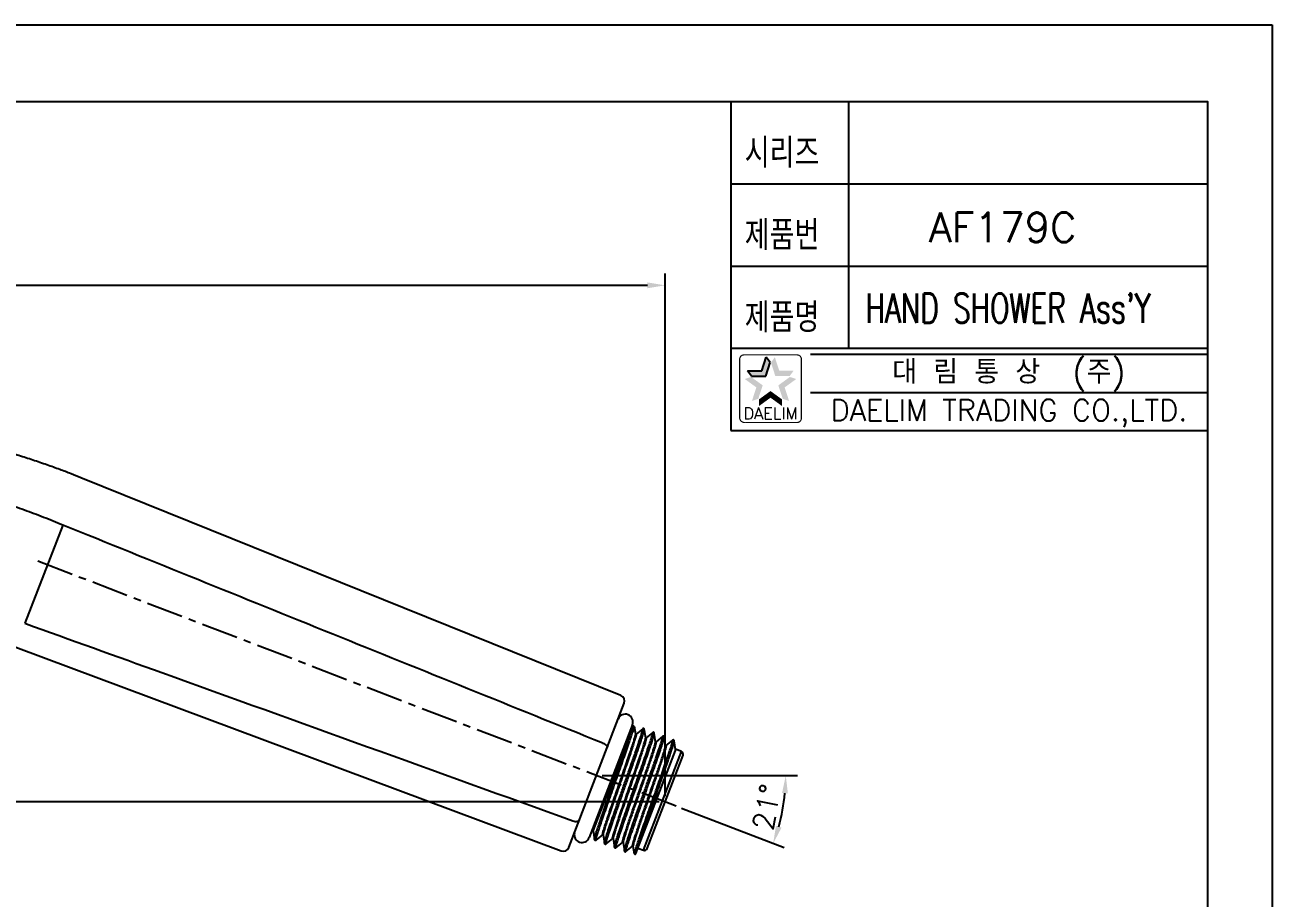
# Model space of a CAD drawing. Extents: x 2081 to 2501, y -23 to 274.
# Drawn here: x 2288.6 to 2500.6, y 125.1 to 273.6 of the extents above; entities that cross this region are included whole.
import ezdxf
from ezdxf.enums import TextEntityAlignment as Align

# ---------------------------------------------------------------- set-up
doc = ezdxf.new("R2010")
doc.units = 0
doc.header["$LTSCALE"] = 10
doc.header["$MEASUREMENT"] = 0
doc.linetypes.add('CENTER', pattern=[2, 1.25, -0.25, 0.25, -0.25])
doc.layers.get('0').update_dxf_attribs({"color": 2, "linetype": 'CONTINUOUS'})
doc.layers.get('Defpoints').update_dxf_attribs({"linetype": 'CONTINUOUS'})
for name, color, linetype in [('AXES', 7, 'CONTINUOUS'), ('CENTER', 1, 'CENTER'), ('D', 2, 'CONTINUOUS'), ('DIM', 2, 'CONTINUOUS'), ('TXT', 4, 'CONTINUOUS')]:
    doc.layers.add(name, color=color, linetype=linetype)
doc.styles.add('GHS', font='ROMANS.shx', dxfattribs={"bigfont": 'GHS.shx'})
doc.styles.add('ROMANS', font='ROMANS')
doc.styles.get("Standard").update_dxf_attribs({"font": 'ISOCP'})
doc.dimstyles.get("Standard").update_dxf_attribs({"dimtxt": 0.18, "dimasz": 0.18, "dimexe": 0.18, "dimexo": 0.0625, "dimgap": 0.09, "dimtad": 0, "dimtih": 1, "dimtoh": 1, "dimdec": 4, "dimzin": 0, "dimdsep": 46, "dimtxsty": 'Standard', "dimcen": 0.09, "dimadec": 0, "dimazin": 0, "dimtfac": 1, "dimtdec": 4, "dimtofl": 0, "dimtmove": 0, "dimatfit": 3, "dimfxl": 0, "dimtolj": 1, "dimtzin": 0, "dimarcsym": 0})
doc.dimstyles.new('STANDARD$0', dxfattribs={"dimscale": 0, "dimtxt": 3.5, "dimasz": 3, "dimexe": 2, "dimexo": 1, "dimgap": 1, "dimtad": 3, "dimtoh": 1, "dimdec": 4, "dimdsep": 46, "dimtxsty": 'GHS', "dimcen": 2.5, "dimclrd": 256, "dimclre": 256, "dimclrt": 256, "dimadec": 0, "dimazin": 0, "dimtfac": 0.6, "dimtdec": 4, "dimtix": 1, "dimtmove": 2, "dimatfit": 3, "dimfxl": 0, "dimtolj": 1, "dimarcsym": 0})

# ---------------------------------------------------------------- blocks, each defined once
blk = doc.blocks.new('BORDER')
for p, q in [((1, 1), (0, 1)), ((0, 1), (0, 0))]:
    blk.add_line(p, q)
blk = doc.blocks.new('*D3')
at = {"layer": 'D'}
for p, q in [((2146.83, 180.17), (2146.83, 231.36)), ((2397.39, 142.49), (2397.39, 231.36)), ((2149.83, 229.36), (2394.39, 229.36))]:
    blk.add_line(p, q, dxfattribs=at)
for points in [[(2149.83, 229.86), (2149.83, 228.86), (2146.83, 229.36)], [(2394.39, 229.86), (2394.39, 228.86), (2397.39, 229.36)]]:
    blk.add_solid(points, dxfattribs=at)
at = {"layer": 'Defpoints', "color": 0}
for p in [(2397.39, 229.36), (2146.83, 179.17), (2397.39, 141.49)]:
    blk.add_point(p, dxfattribs=at)
at = {"layer": 'D', "insert": (2272.11, 232.11), "char_height": 3.5, "attachment_point": 5, "style": 'GHS'}
blk.add_mtext('\\A1;250', dxfattribs=at)
blk = doc.blocks.new('*D4')
at = {"layer": 'D'}
for p, q in [((2386.72, 145.97), (2419.91, 145.97)), ((2400.19, 140.42), (2417.64, 133.72))]:
    blk.add_line(p, q, dxfattribs=at)
blk.add_arc((2385.72, 145.97), 32.18, 344.3428, 354.6572, dxfattribs=at)
for points in [[(2417.27, 143), (2418.27, 142.95), (2417.91, 145.97)], [(2417.19, 137.13), (2416.24, 137.44), (2415.77, 134.44)]]:
    blk.add_solid(points, dxfattribs=at)
at = {"layer": 'Defpoints', "color": 0}
for p in [(2290.5, 182.53), (2380.29, 145.97), (2384.72, 145.97), (2399.26, 140.78), (2416.95, 138.19)]:
    blk.add_point(p, dxfattribs=at)
at = {"layer": 'D', "insert": (2414.66, 140.61), "char_height": 3.5, "attachment_point": 5, "rotation": 79.5, "style": 'GHS'}
blk.add_mtext('\\A1;21°', dxfattribs=at)
blk = doc.blocks.new('*D5')
at = {"layer": 'D'}
for p, q in [((2208.15, 209.17), (2137.18, 209.17)), ((2139.18, 206.17), (2139.18, 144.49)), ((2396.39, 141.49), (2137.18, 141.49))]:
    blk.add_line(p, q, dxfattribs=at)
for points in [[(2138.68, 206.17), (2139.68, 206.17), (2139.18, 209.17)], [(2138.68, 144.49), (2139.68, 144.49), (2139.18, 141.49)]]:
    blk.add_solid(points, dxfattribs=at)
at = {"layer": 'Defpoints', "color": 0}
for p in [(2209.15, 209.17), (2139.18, 141.49), (2397.39, 141.49)]:
    blk.add_point(p, dxfattribs=at)
at = {"layer": 'D', "insert": (2136.43, 175.33), "char_height": 3.5, "attachment_point": 5, "rotation": 90, "style": 'GHS'}
blk.add_mtext('\\A1;68', dxfattribs=at)

msp = doc.modelspace()

# ---------------------------------------------------------------- linework, layer by layer
at = {"color": 7}
for p, q in [((2408.58638, 260.64617), (2408.58638, 204.64617)), ((2428.58638, 260.64617), (2428.58638, 218.64617)), ((2408.58638, 246.64617), (2489.58638, 246.64617)), ((2408.58638, 232.64617), (2489.58638, 232.64617)), ((2408.58638, 218.64617), (2489.58638, 218.64617)), ((2408.58638, 204.64617), (2489.58638, 204.64617))]:
    msp.add_line(p, q, dxfattribs=at)
at = {"color": 2}
for p, q in [((2413.82552, 214.82923), (2414.57489, 217.13556)), ((2415.23999, 216.22012), (2414.57489, 217.13556)), ((2412.06561, 213.9138), (2411.40051, 214.82923)), ((2411.40051, 214.82923), (2413.82552, 214.82923)), ((2414.49062, 213.9138), (2415.23999, 216.22012)), ((2412.06561, 213.9138), (2414.49062, 213.9138))]:
    msp.add_line(p, q, dxfattribs=at)
at = {"color": 2, "linetype": 'Continuous'}
for p, q in [((2422.08638, 217.64617), (2489.58638, 217.64617)), ((2422.08638, 211.14617), (2489.58638, 211.14617))]:
    msp.add_line(p, q, dxfattribs=at)
at = {"color": 7, "linetype": 'Continuous'}
for p, q in [((2389.89141, 159.57283), (2298.05798, 196.63872)), ((2294.97026, 188.59263), (2288.55357, 171.88589)), ((2286.99006, 167.80583), (2379.74562, 133.16449)), ((2381.0291, 133.74302), (2390.45071, 158.28715)), ((2391.9134, 154.2844), (2385.17176, 136.72183)), ((2391.37644, 153.44365), (2391.56315, 153.37198)), ((2392.2016, 154.25423), (2391.88273, 153.42354)), ((2392.39501, 153.03781), (2392.2016, 154.25423)), ((2392.4618, 153.02702), (2392.39997, 153.05075)), ((2393.58834, 153.94711), (2392.45743, 153.03241)), ((2394.0888, 152.38762), (2393.85727, 153.84392)), ((2395.28217, 153.29695), (2394.15123, 152.38223)), ((2395.7826, 151.73743), (2395.55107, 153.19373)), ((2394.15559, 152.37683), (2394.09377, 152.40056)), ((2395.84939, 151.72665), (2395.78756, 151.75038)), ((2396.97594, 152.64674), (2395.84502, 151.73204)), ((2397.47639, 151.08725), (2397.24486, 152.54354)), ((2397.54318, 151.07646), (2397.48136, 151.10019)), ((2398.66973, 151.99655), (2397.53882, 151.08185)), ((2399.17019, 150.43706), (2398.93866, 151.89335)), ((2392.41335, 132.7053), (2399.14332, 150.23747)), ((2393.70147, 133.27054), (2400.15209, 150.07499)), ((2394.34758, 133.5585), (2400.43963, 149.42883)), ((2394.9466, 148.93511), (2394.99419, 149.07748)), ((2394.99419, 149.07748), (2395.05695, 149.26592)), ((2395.07221, 149.0517), (2395.02663, 148.91534)), ((2395.05695, 149.26592), (2395.08874, 149.36173)), ((2395.13515, 149.24071), (2395.07221, 149.0517)), ((2395.17645, 149.36522), (2395.13515, 149.24071)), ((2396.63916, 148.28124), (2396.69659, 148.45308)), ((2396.77448, 148.42691), (2396.72274, 148.27206)), ((2400.15209, 150.07499), (2399.17515, 150.45)), ((2385.16428, 136.54767), (2384.92582, 136.6392)), ((2385.15428, 136.56635), (2385.38581, 135.11005)), ((2385.65472, 135.00685), (2386.7835, 135.91983)), ((2386.85807, 135.89748), (2386.78128, 135.92695)), ((2386.84807, 135.91617), (2387.0796, 134.45988)), ((2387.3485, 134.35665), (2388.4773, 135.26964)), ((2388.55186, 135.24729), (2388.47508, 135.27677)), ((2388.54187, 135.26598), (2388.77339, 133.8097)), ((2389.04229, 133.70646), (2390.17109, 134.61945)), ((2390.24566, 134.5971), (2390.16887, 134.62658)), ((2390.23566, 134.61579), (2390.46719, 133.15951)), ((2390.73612, 133.0563), (2391.86489, 133.96927)), ((2391.93945, 133.94692), (2391.86267, 133.97639)), ((2391.92946, 133.96561), (2392.12508, 132.73527)), ((2392.76789, 133.62891), (2393.70147, 133.27054)), ((2392.12508, 132.73527), (2392.40862, 133.47392))]:
    msp.add_line(p, q, dxfattribs=at)
at = {"color": 2, "linetype": 'Continuous', "const_width": 0.2}
for points in [[(2410.06387, 216.78069, -0.414213562), (2410.81387, 217.53069)], [(2410.06387, 206.78069), (2410.06387, 216.78069, -1)], [(2410.81387, 217.53069), (2419.81387, 217.53069, -0.414213562), (2420.56387, 216.78069, 0.043396381)], [(2420.56387, 216.78069), (2420.56387, 206.78069, -0.414213562), (2419.81387, 206.03069)], [(2419.81387, 206.03069), (2411.06387, 206.03069, -0.414213562), (2410.06387, 206.78069, 0.672398499)]]:
    msp.add_lwpolyline(points, format="xyb", dxfattribs=at)
at = {"color": 7, "linetype": 'Continuous'}
for points in [[(2393.85727, 153.84391), (2393.85283, 153.8648), (2393.84457, 153.88869), (2393.83028, 153.91534), (2393.80546, 153.94475), (2393.76957, 153.96996), (2393.72993, 153.98401), (2393.69073, 153.98728), (2393.65328, 153.98133), (2393.62283, 153.9695), (2393.60109, 153.95661), (2393.58833, 153.94707)], [(2395.55104, 153.1939), (2395.55027, 153.1984), (2395.54401, 153.22344), (2395.53255, 153.25077), (2395.51392, 153.27895), (2395.48404, 153.30711), (2395.44352, 153.32832), (2395.40222, 153.33686), (2395.3657, 153.33525), (2395.33345, 153.32671), (2395.30752, 153.31443), (2395.28861, 153.30196), (2395.28231, 153.29706)], [(2397.24485, 152.5436), (2397.24029, 152.5649), (2397.23191, 152.58892), (2397.21724, 152.61593), (2397.19135, 152.64595), (2397.15376, 152.67129), (2397.11289, 152.68455), (2397.07371, 152.68666), (2397.03705, 152.67984), (2397.00751, 152.66764), (2396.98661, 152.6548), (2396.97607, 152.64682)], [(2398.9386, 151.89366), (2398.93764, 151.89921), (2398.93068, 151.92581), (2398.91773, 151.95483), (2398.89708, 151.98375), (2398.86482, 152.0114), (2398.82218, 152.03077), (2398.78069, 152.03685), (2398.74693, 152.03372), (2398.71884, 152.02547), (2398.69611, 152.01461), (2398.67896, 152.00358), (2398.66996, 151.99671)], [(2385.38577, 135.11029), (2385.38999, 135.09015), (2385.39872, 135.06478), (2385.4157, 135.0344), (2385.44281, 135.00461), (2385.4768, 134.98238), (2385.51621, 134.96936), (2385.55839, 134.96706), (2385.59448, 134.97404), (2385.6209, 134.98481), (2385.64105, 134.99673), (2385.6548, 135.00695)], [(2387.07961, 134.45986), (2387.08187, 134.44789), (2387.08849, 134.42484), (2387.10138, 134.39692), (2387.12248, 134.36806), (2387.15131, 134.34324), (2387.18921, 134.32459), (2387.23339, 134.31648), (2387.27304, 134.31984), (2387.30343, 134.32937), (2387.3276, 134.34182), (2387.34846, 134.35661)], [(2388.77337, 133.80994), (2388.7776, 133.78975), (2388.78634, 133.76437), (2388.80361, 133.73358), (2388.83136, 133.70342), (2388.86583, 133.68131), (2388.90509, 133.66874), (2388.94667, 133.66672), (2388.98197, 133.67361), (2389.00741, 133.68386), (2389.02651, 133.69489), (2389.04233, 133.70649)], [(2390.46721, 133.15943), (2390.46924, 133.14857), (2390.47494, 133.12776), (2390.48565, 133.10263), (2390.50304, 133.07594), (2390.52832, 133.05066), (2390.56496, 133.02876), (2390.61034, 133.01693), (2390.6522, 133.01797), (2390.68484, 133.02658), (2390.71123, 133.03912), (2390.73233, 133.05334), (2390.73602, 133.05625)]]:
    msp.add_lwpolyline(points, dxfattribs=at)
for centre, radius, start, end in [((2389.51713, 158.64552), 1, 339, 68.0199692), ((2342.47209, 169.00763), 51.55058, 342.1723635, 342.3474213), ((2350.76351, 166.36707), 42.84885, 342.3499613, 342.5461558), ((2392.05346, 154.23069), 0.15, 9.0305758, 159), ((2399.97291, 149.6082), 0.5, 339, 69), ((2380.09549, 134.1013), 1, 249.5208817, 339), ((2434.27966, 120.40886), 43.6027, 162.2951216, 162.4979156), ((2392.27322, 132.75881), 0.15, 189.0305109, 339), ((2426.63742, 122.81593), 35.59035, 162.493589, 162.7292038), ((2393.88066, 133.73733), 0.5, 249, 339)]:
    msp.add_arc(centre, radius, start, end, dxfattribs=at)
for points, knots in [([(2298.05797, 196.63867), (2297.50252, 196.86286), (2296.31521, 197.34021), (2294.39217, 198.07003), (2292.23066, 198.84368), (2289.90807, 199.633), (2287.57419, 200.38807), (2285.37949, 201.06093), (2283.40281, 201.62762), (2282.16571, 201.95311), (2281.58571, 202.10137)], [0, 0, 0, 0, 0.103474103, 0.221056019, 0.355297186, 0.500050021, 0.644801803, 0.779033217, 0.89658261, 1, 1, 1, 1]), ([(2294.96945, 188.59283), (2293.88854, 189.03021), (2291.72893, 189.90339), (2288.47148, 191.13695), (2285.20367, 192.24238), (2280.93702, 193.49264), (2275.78296, 194.66024), (2271.68029, 195.28273), (2269.70778, 195.52276)], [0, 0, 0, 0, 0.133089191, 0.265872468, 0.397505628, 0.526725567, 0.773202184, 1, 1, 1, 1]), ([(2386.78716, 151.48814), (2371.48145, 157.66542), (2348.52464, 166.93776), (2317.92053, 179.31043), (2302.61887, 185.49774), (2294.96951, 188.59299)], [0, 0, 0, 0, 0.499999939, 0.750023211, 1, 1, 1, 1]), ([(2288.5527, 171.88596), (2296.31718, 169.08841), (2327.37888, 157.89571), (2358.43753, 146.69453), (2381.72963, 138.28519)], [0, 0, 0, 0, 0.2499666, 1, 1, 1, 1]), ([(2385.38578, 135.11033), (2385.38421, 135.12044), (2385.3849, 135.14633), (2385.39403, 135.21811), (2385.42241, 135.34559), (2385.47419, 135.54273), (2385.5485, 135.79878), (2385.64442, 136.11205), (2385.76149, 136.4806), (2385.89878, 136.90214), (2386.11795, 137.56259), (2386.43494, 138.49765), (2386.8608, 139.73365), (2387.33615, 141.09891), (2387.84772, 142.55878), (2388.38137, 144.07624), (2389.09495, 146.10321), (2389.93517, 148.49299), (2390.81465, 151.02639), (2391.33416, 152.56235), (2391.54731, 153.22519)], [0, 0, 0, 0, 0.001603146, 0.004020832, 0.011355199, 0.022028859, 0.035982898, 0.05313411, 0.073382779, 0.096593184, 0.122622542, 0.182454385, 0.251347737, 0.327530488, 0.409047949, 0.49381255, 0.579659023, 0.745871013, 0.890865736, 1, 1, 1, 1]), ([(2385.65473, 135.00688), (2385.65029, 135.00328), (2385.63889, 134.99515), (2385.62879, 135.0102), (2385.62762, 135.02377), (2385.627, 135.04853), (2385.63206, 135.08988), (2385.64313, 135.15236), (2385.66088, 135.23185), (2385.68495, 135.32835), (2385.71546, 135.44167), (2385.7523, 135.5716), (2385.81299, 135.77761), (2385.90451, 136.0746), (2386.0329, 136.47661), (2386.18391, 136.93779), (2386.35631, 137.45482), (2386.5487, 138.02404), (2386.75952, 138.64138), (2387.07163, 139.54791), (2387.49481, 140.76537), (2388.22531, 142.8514), (2389.16424, 145.51636), (2390.2382, 148.57253), (2391.04809, 150.90596), (2391.57626, 152.4733), (2391.79085, 153.13118), (2391.88273, 153.42354)], [0, 0, 0, 0, 0.000881035, 0.001597669, 0.002213201, 0.003042274, 0.005374721, 0.008627472, 0.01280712, 0.01791375, 0.023940443, 0.03087573, 0.03870747, 0.057009828, 0.078724296, 0.103688173, 0.131730043, 0.162643588, 0.19620461, 0.232174762, 0.310269303, 0.394665682, 0.572499276, 0.745333043, 0.893454283, 0.952813014, 1, 1, 1, 1]), ([(2386.77018, 135.95807), (2386.76884, 135.99196), (2386.78424, 136.08354), (2386.82196, 136.25268), (2386.88631, 136.48947), (2386.9746, 136.79149), (2387.08713, 137.15655), (2387.27957, 137.7609), (2387.57201, 138.64689), (2387.97711, 139.84539), (2388.44035, 141.19593), (2388.94482, 142.65437), (2389.47232, 144.17297), (2390.00381, 145.70202), (2390.52015, 147.19146), (2391.00267, 148.59251), (2391.43393, 149.85932), (2391.79809, 150.95048), (2392.05116, 151.73392), (2392.20823, 152.24728), (2392.29268, 152.53852), (2392.35212, 152.76394), (2392.38078, 152.8928), (2392.38912, 152.94607)], [0, 0, 0, 0, 0.005684351, 0.015403266, 0.02912961, 0.046756656, 0.068155849, 0.093144992, 0.153056927, 0.224520079, 0.305173065, 0.392347593, 0.483159466, 0.574602016, 0.66365132, 0.747358412, 0.822949943, 0.887928243, 0.940148982, 0.960924394, 0.977903439, 0.990962315, 1, 1, 1, 1]), ([(2392.47291, 152.99559), (2392.47419, 152.96157), (2392.45871, 152.86972), (2392.42082, 152.70014), (2392.35631, 152.46286), (2392.26782, 152.1603), (2392.15509, 151.79468), (2391.96235, 151.18952), (2391.66954, 150.3025), (2391.26399, 149.10279), (2390.80032, 147.75106), (2390.29547, 146.29156), (2389.76767, 144.77213), (2389.236, 143.24255), (2388.71961, 141.75291), (2388.23717, 140.35201), (2387.80615, 139.08578), (2387.44241, 137.99565), (2387.1898, 137.21337), (2387.0332, 136.70115), (2386.94914, 136.41093), (2386.89013, 136.18662), (2386.86177, 136.05852), (2386.85361, 136.00564)], [0, 0, 0, 0, 0.005705858, 0.015449634, 0.029203862, 0.046860762, 0.068291325, 0.093313324, 0.153292562, 0.224820816, 0.30553587, 0.392767321, 0.483619918, 0.575083895, 0.66413494, 0.747824451, 0.823375555, 0.888282591, 0.940406864, 0.961125574, 0.978041941, 0.991033201, 1, 1, 1, 1]), ([(2387.07961, 134.45988), (2387.07754, 134.47287), (2387.07961, 134.50742), (2387.08905, 134.56974), (2387.10723, 134.65501), (2387.14638, 134.81405), (2387.21798, 135.06774), (2387.32984, 135.43606), (2387.4735, 135.88764), (2387.64726, 136.41824), (2387.84934, 137.02282), (2388.16731, 137.96024), (2388.61837, 139.26829), (2389.21052, 140.96549), (2389.8498, 142.78591), (2390.50971, 144.66026), (2391.16292, 146.51711), (2391.6899, 148.02165), (2392.08722, 149.16386), (2392.36064, 149.95469), (2392.61303, 150.6907), (2392.84173, 151.36485), (2393.04431, 151.97079), (2393.21858, 152.50273), (2393.34428, 152.89772), (2393.42882, 153.17314), (2393.48082, 153.34778), (2393.52448, 153.50072), (2393.5598, 153.63138), (2393.58636, 153.74007), (2393.60512, 153.82498), (2393.61385, 153.88994), (2393.61816, 153.92715), (2393.60877, 153.9593), (2393.59319, 153.95099), (2393.58835, 153.94708)], [0, 0, 0, 0, 0.001916442, 0.004979432, 0.009207546, 0.014600512, 0.028846698, 0.047597023, 0.070682008, 0.097881717, 0.128937548, 0.163551066, 0.242093704, 0.330514141, 0.425428303, 0.523182301, 0.620012475, 0.712197906, 0.755430276, 0.796197767, 0.834102489, 0.868786925, 0.89991061, 0.927182157, 0.950335187, 0.960297773, 0.969154421, 0.976883193, 0.983464088, 0.988886, 0.993142592, 0.996232622, 0.998172628, 0.999093017, 1, 1, 1, 1]), ([(2387.34845, 134.35661), (2387.34362, 134.35272), (2387.32804, 134.34449), (2387.31874, 134.37662), (2387.32299, 134.41378), (2387.33172, 134.47866), (2387.35044, 134.56345), (2387.37696, 134.67199), (2387.41223, 134.80248), (2387.45581, 134.9552), (2387.50773, 135.12959), (2387.59214, 135.40465), (2387.71768, 135.79915), (2387.89172, 136.33047), (2388.09406, 136.93571), (2388.3225, 137.60915), (2388.57462, 138.34442), (2388.84777, 139.13453), (2389.24482, 140.27598), (2389.77157, 141.77991), (2390.42465, 143.63639), (2391.08459, 145.51083), (2391.72409, 147.33181), (2392.31662, 149.03005), (2392.76808, 150.33921), (2393.0864, 151.27759), (2393.28872, 151.88286), (2393.46272, 152.41408), (2393.60658, 152.86626), (2393.71861, 153.23509), (2393.79034, 153.48914), (2393.82956, 153.64842), (2393.84778, 153.73383), (2393.85725, 153.79625), (2393.85935, 153.83087), (2393.85727, 153.84388)], [0, 0, 0, 0, 0.000904238, 0.001825393, 0.003763193, 0.006848322, 0.011098644, 0.016513701, 0.023086923, 0.030803693, 0.03964622, 0.049596047, 0.072720875, 0.09995808, 0.131048625, 0.165693813, 0.203560949, 0.244289452, 0.287488384, 0.379628986, 0.476443135, 0.574200734, 0.669142276, 0.757620956, 0.836239456, 0.870892246, 0.901981443, 0.929216088, 0.952330055, 0.971108443, 0.98537567, 0.990776323, 0.9950116, 0.998080426, 1, 1, 1, 1]), ([(2388.77337, 133.80993), (2388.77154, 133.8217), (2388.77297, 133.8525), (2388.7808, 133.90772), (2388.79602, 133.98246), (2388.82897, 134.12081), (2388.88956, 134.34072), (2388.98467, 134.65946), (2389.1072, 135.05008), (2389.25593, 135.50943), (2389.42955, 136.03384), (2389.70449, 136.85097), (2390.09786, 137.99878), (2390.61957, 139.5007), (2391.1913, 141.13331), (2391.79279, 142.84365), (2392.40284, 144.57633), (2393.00003, 146.27537), (2393.5634, 147.886), (2394.07311, 149.35639), (2394.51134, 150.63926), (2394.86216, 151.69353), (2395.09182, 152.4138), (2395.21953, 152.85202), (2395.26451, 153.0228), (2395.28119, 153.09586)], [0, 0, 0, 0, 0.001754954, 0.004492527, 0.008233755, 0.012978673, 0.025450709, 0.041831451, 0.061988572, 0.085766609, 0.112970607, 0.143378422, 0.212793582, 0.291742979, 0.37763856, 0.467663231, 0.558871826, 0.648290897, 0.733010819, 0.81027816, 0.877584552, 0.932748375, 0.973988619, 0.988958632, 1, 1, 1, 1]), ([(2389.0423, 133.70647), (2389.0376, 133.70266), (2389.0236, 133.69423), (2389.01537, 133.71455), (2389.01483, 133.73106), (2389.01573, 133.76232), (2389.02344, 133.81342), (2389.03889, 133.89063), (2389.0623, 133.98821), (2389.09335, 134.10628), (2389.13211, 134.24448), (2389.17846, 134.40258), (2389.25417, 134.65241), (2389.36726, 135.0114), (2389.52468, 135.49578), (2389.70844, 136.04901), (2389.91672, 136.66631), (2390.1475, 137.34234), (2390.39856, 138.07127), (2390.76589, 139.13058), (2391.25706, 140.53603), (2391.87171, 142.28531), (2392.50168, 144.07455), (2393.1233, 145.84195), (2393.71328, 147.52659), (2394.24942, 149.07056), (2394.71172, 150.42078), (2395.08227, 151.53105), (2395.32485, 152.28888), (2395.45936, 152.74845), (2395.50651, 152.92673), (2395.52386, 153.00271)], [0, 0, 0, 0, 0.000889615, 0.001723657, 0.002467389, 0.003464403, 0.006247239, 0.010100304, 0.015023898, 0.021010612, 0.028050913, 0.036133407, 0.045240143, 0.066442806, 0.091484905, 0.120144561, 0.152175019, 0.187297063, 0.225200132, 0.265557353, 0.352188139, 0.444154901, 0.538239235, 0.631161179, 0.719689751, 0.800749727, 0.871529589, 0.929577447, 0.972889973, 0.988538425, 1, 1, 1, 1]), ([(2391.63955, 153.5151), (2391.62927, 153.50629), (2391.61644, 153.48497), (2391.59628, 153.44631), (2391.56854, 153.3841), (2391.54739, 153.33092), (2391.53391, 153.2958)], [0, 0, 0, 0, 0.16611947, 0.296844793, 0.538226015, 1, 1, 1, 1]), ([(2391.63955, 153.5151), (2391.67889, 153.54425), (2391.79444, 153.55753), (2391.87282, 153.47124), (2391.88273, 153.42354)], [0, 0, 0, 0, 0.501277225, 1, 1, 1, 1]), ([(2392.38912, 152.94607), (2392.39198, 152.96438), (2392.3959, 152.99474), (2392.39687, 153.02573), (2392.39498, 153.03774)], [0, 0, 0, 0, 0.603829206, 1, 1, 1, 1]), ([(2392.4618, 153.02702), (2392.46355, 153.02635), (2392.47262, 153.01839), (2392.47255, 153.00518), (2392.47291, 152.99559)], [0, 0, 0, 0, 0.163693007, 1, 1, 1, 1]), ([(2395.28119, 153.09586), (2395.28909, 153.13048), (2395.29927, 153.1781), (2395.30763, 153.23581), (2395.31003, 153.26597), (2395.30896, 153.28636), (2395.30531, 153.30161), (2395.29226, 153.30531), (2395.28586, 153.29992), (2395.28231, 153.29706)], [0, 0, 0, 0, 0.460305978, 0.629335847, 0.758041932, 0.847648653, 0.90237175, 0.940865777, 1, 1, 1, 1]), ([(2395.52386, 153.00271), (2395.53308, 153.04309), (2395.54531, 153.10577), (2395.55468, 153.17097), (2395.55107, 153.19373)], [0, 0, 0, 0, 0.642431509, 1, 1, 1, 1]), ([(2386.78854, 151.49176), (2386.90615, 151.44581), (2387.07363, 151.36726), (2387.27373, 151.24183), (2387.39627, 151.14764), (2387.49151, 151.05394), (2387.55637, 150.96359), (2387.58923, 150.87784), (2387.58504, 150.82184), (2387.57635, 150.79918)], [0, 0, 0, 0, 0.340611115, 0.496514638, 0.636417599, 0.75672779, 0.855666114, 0.934543267, 1, 1, 1, 1]), ([(2388.46398, 135.30776), (2388.46261, 135.34161), (2388.47799, 135.43313), (2388.51567, 135.60218), (2388.58, 135.8389), (2388.66826, 136.14088), (2388.78078, 136.50591), (2388.97322, 137.11025), (2389.26566, 137.99628), (2389.67079, 139.19485), (2390.13407, 140.54553), (2390.63861, 142.00416), (2391.16618, 143.52296), (2391.69773, 145.0522), (2392.21413, 146.54179), (2392.69668, 147.94296), (2393.12796, 149.20983), (2393.49211, 150.30099), (2393.74516, 151.08438), (2393.9022, 151.59767), (2393.98661, 151.88882), (2394.046, 152.11413), (2394.07463, 152.24292), (2394.08295, 152.29615)], [0, 0, 0, 0, 0.005677823, 0.015391311, 0.029113503, 0.046737335, 0.068134223, 0.093122111, 0.153034039, 0.224500377, 0.305159617, 0.392343558, 0.483166881, 0.574618566, 0.663674965, 0.747387373, 0.822981055, 0.887957833, 0.940172981, 0.960944, 0.97791754, 0.990969842, 1, 1, 1, 1]), ([(2394.14604, 152.19263), (2394.1327, 152.12835), (2394.09559, 151.97818), (2393.98836, 151.59336), (2393.79265, 150.96171), (2393.49186, 150.03796), (2393.11478, 148.91459), (2392.67532, 147.62744), (2392.189, 146.2178), (2391.67314, 144.7309), (2391.14598, 143.2145), (2390.62616, 141.71727), (2390.13207, 140.28731), (2389.68127, 138.9705), (2389.34161, 137.96299), (2389.10441, 137.24454), (2388.95463, 136.78241), (2388.8264, 136.3767), (2388.72098, 136.03068), (2388.63911, 135.74701), (2388.58199, 135.52809), (2388.55072, 135.38624), (2388.54077, 135.30622), (2388.54011, 135.27732), (2388.54189, 135.26603)], [0, 0, 0, 0, 0.011041411, 0.026003094, 0.067185549, 0.122238284, 0.189393679, 0.266475725, 0.350986601, 0.440184506, 0.531170456, 0.620993535, 0.706738655, 0.785619415, 0.855076941, 0.885555914, 0.912864593, 0.936780053, 0.957115776, 0.97370273, 0.986423003, 0.995184997, 0.998077578, 1, 1, 1, 1]), ([(2390.46721, 133.15959), (2390.46514, 133.17259), (2390.46721, 133.20716), (2390.47665, 133.26951), (2390.49485, 133.35486), (2390.53406, 133.51405), (2390.60572, 133.76797), (2390.71769, 134.13658), (2390.86146, 134.58849), (2391.03535, 135.11943), (2391.23756, 135.72437), (2391.5557, 136.66227), (2392.00694, 137.9708), (2392.59921, 139.66831), (2393.23847, 141.48863), (2393.89822, 143.36254), (2394.55122, 145.21879), (2395.07801, 146.7228), (2395.47518, 147.86458), (2395.74849, 148.65513), (2396.00079, 149.39085), (2396.2294, 150.06479), (2396.43192, 150.6705), (2396.60613, 151.2023), (2396.73181, 151.59719), (2396.81634, 151.87256), (2396.86832, 152.04716), (2396.91197, 152.20007), (2396.9473, 152.33075), (2396.9739, 152.43948), (2396.99265, 152.5244), (2397.00143, 152.58941), (2397.00564, 152.6266), (2396.9965, 152.65888), (2396.98085, 152.65071), (2396.97603, 152.64681)], [0, 0, 0, 0, 0.001917729, 0.004980969, 0.009213233, 0.014613687, 0.028870817, 0.047638382, 0.070740517, 0.097957891, 0.129033639, 0.163665128, 0.242246055, 0.330687231, 0.425594051, 0.523322785, 0.62012121, 0.712273104, 0.755491834, 0.796241422, 0.834136047, 0.868804752, 0.899921828, 0.927182716, 0.950332101, 0.960294948, 0.969148073, 0.976873733, 0.98345674, 0.988882861, 0.993140343, 0.996229239, 0.998172024, 0.999097185, 1, 1, 1, 1]), ([(2390.73602, 133.05622), (2390.73119, 133.05233), (2390.71554, 133.04419), (2390.70643, 133.07648), (2390.71063, 133.11368), (2390.71943, 133.17872), (2390.73819, 133.26366), (2390.76479, 133.37242), (2390.80012, 133.50311), (2390.84378, 133.65604), (2390.89578, 133.83066), (2390.98032, 134.10605), (2391.106, 134.50096), (2391.28022, 135.03278), (2391.48274, 135.63852), (2391.71137, 136.31247), (2391.96367, 137.0482), (2392.23698, 137.83875), (2392.63415, 138.98053), (2393.16094, 140.48453), (2393.81392, 142.34076), (2394.47367, 144.21464), (2395.11291, 146.03491), (2395.70516, 147.73239), (2396.15639, 149.04088), (2396.47452, 149.97876), (2396.67672, 150.58367), (2396.85061, 151.1146), (2396.99437, 151.5665), (2397.10633, 151.9351), (2397.17799, 152.18901), (2397.21721, 152.34819), (2397.2354, 152.43354), (2397.24484, 152.49589), (2397.24691, 152.53046), (2397.24485, 152.54346)], [0, 0, 0, 0, 0.000901872, 0.001827681, 0.003771201, 0.00686122, 0.011120418, 0.01654758, 0.023131186, 0.030857543, 0.039711988, 0.049675947, 0.07282622, 0.100088964, 0.131206661, 0.165876453, 0.203771524, 0.2445214, 0.28774041, 0.379891967, 0.476689282, 0.574416341, 0.669321177, 0.757760344, 0.836339431, 0.870969716, 0.902045013, 0.92926106, 0.952363157, 0.971129505, 0.985386889, 0.990787192, 0.995018736, 0.998081917, 1, 1, 1, 1]), ([(2392.40862, 133.47392), (2392.49687, 133.75786), (2392.7055, 134.40137), (2393.22566, 135.95004), (2394.03262, 138.27754), (2395.10987, 141.34421), (2396.05646, 144.0306), (2396.79566, 146.14068), (2397.22499, 147.3751), (2397.54206, 148.29538), (2397.7565, 148.92272), (2397.95233, 149.50153), (2398.12796, 150.02759), (2398.28192, 150.49704), (2398.41293, 150.90652), (2398.50641, 151.20912), (2398.56849, 151.41915), (2398.60619, 151.55165), (2398.63746, 151.66725), (2398.66219, 151.76578), (2398.6805, 151.84702), (2398.69202, 151.91096), (2398.69734, 151.95327), (2398.69689, 151.97868), (2398.69578, 151.99255), (2398.68605, 152.00821), (2398.67435, 152.00025), (2398.6699, 151.99668)], [0, 0, 0, 0, 0.04552358, 0.103568639, 0.250129154, 0.422683916, 0.601224958, 0.686219743, 0.765002586, 0.801327658, 0.835248819, 0.866509672, 0.894882551, 0.920160645, 0.94215235, 0.960706719, 0.968650373, 0.975684055, 0.981798269, 0.986984727, 0.991236232, 0.994547959, 0.99692376, 0.997769302, 0.998398052, 0.999127863, 1, 1, 1, 1]), ([(2392.74218, 133.66906), (2392.95031, 134.32122), (2393.46419, 135.84406), (2394.33977, 138.36911), (2395.18221, 140.76582), (2395.90094, 142.80742), (2396.44023, 144.34065), (2396.95809, 145.81801), (2397.43998, 147.2014), (2397.87221, 148.45508), (2398.19421, 149.40413), (2398.41698, 150.07479), (2398.5566, 150.50292), (2398.67565, 150.87725), (2398.77321, 151.19535), (2398.8488, 151.45526), (2398.90143, 151.65524), (2398.93033, 151.78442), (2398.93959, 151.85702), (2398.94026, 151.88311), (2398.93865, 151.89326)], [0, 0, 0, 0, 0.10666043, 0.250393607, 0.416408426, 0.502477982, 0.587625995, 0.66964222, 0.746392585, 0.815870294, 0.876257246, 0.90253915, 0.92597789, 0.946419513, 0.963739698, 0.977821024, 0.988582777, 0.995972943, 0.998399285, 1, 1, 1, 1]), ([(2394.08295, 152.29615), (2394.08581, 152.3144), (2394.08971, 152.34468), (2394.09066, 152.37558), (2394.08878, 152.38756)], [0, 0, 0, 0, 0.60369821, 1, 1, 1, 1]), ([(2394.16314, 152.29029), (2394.16225, 152.28326), (2394.15756, 152.25054), (2394.15132, 152.21806), (2394.14604, 152.19263)], [0, 0, 0, 0, 0.214276304, 1, 1, 1, 1]), ([(2394.15559, 152.37683), (2394.16408, 152.37357), (2394.16906, 152.33627), (2394.16574, 152.31064), (2394.16314, 152.29029)], [0, 0, 0, 0, 0.307062515, 1, 1, 1, 1]), ([(2395.08874, 149.36173), (2395.17334, 149.61701), (2395.32592, 150.08227), (2395.52482, 150.70947), (2395.66766, 151.19016), (2395.74018, 151.46172), (2395.76305, 151.57192)], [0, 0, 0, 0, 0.349052224, 0.6355219, 0.853925912, 1, 1, 1, 1]), ([(2395.8605, 151.69514), (2395.86165, 151.66416), (2395.84861, 151.58146), (2395.81563, 151.42969), (2395.75961, 151.21891), (2395.68255, 150.95103), (2395.58421, 150.62771), (2395.41554, 150.09219), (2395.27599, 149.66586), (2395.17645, 149.36522)], [0, 0, 0, 0, 0.038263659, 0.102345835, 0.192164094, 0.307101818, 0.446431626, 0.609171705, 1, 1, 1, 1]), ([(2395.76305, 151.57192), (2395.77019, 151.6063), (2395.77985, 151.66077), (2395.78583, 151.71712), (2395.7826, 151.73743)], [0, 0, 0, 0, 0.630603397, 1, 1, 1, 1]), ([(2395.84939, 151.72665), (2395.85114, 151.72597), (2395.86023, 151.71799), (2395.86015, 151.70475), (2395.8605, 151.69514)], [0, 0, 0, 0, 0.163579631, 1, 1, 1, 1]), ([(2396.69659, 148.45308), (2396.79896, 148.75997), (2396.98194, 149.31379), (2397.21584, 150.0498), (2397.36332, 150.54372), (2397.43901, 150.83693), (2397.46307, 150.94824), (2397.47041, 150.99491)], [0, 0, 0, 0, 0.365113952, 0.658224933, 0.87161646, 0.946680717, 1, 1, 1, 1]), ([(2397.55429, 151.04503), (2397.55557, 151.0111), (2397.54017, 150.91953), (2397.50243, 150.7505), (2397.43818, 150.51403), (2397.35005, 150.21254), (2397.23775, 149.8482), (2397.04576, 149.24519), (2396.88733, 148.76522), (2396.77448, 148.42691)], [0, 0, 0, 0, 0.037249691, 0.100826801, 0.190557503, 0.305737029, 0.445528987, 0.608750724, 1, 1, 1, 1]), ([(2397.47041, 150.99491), (2397.4733, 151.01335), (2397.47727, 151.04391), (2397.47827, 151.0751), (2397.47637, 151.08718)], [0, 0, 0, 0, 0.604129152, 1, 1, 1, 1]), ([(2397.54318, 151.07646), (2397.54493, 151.07579), (2397.554, 151.06783), (2397.55393, 151.05462), (2397.55429, 151.04503)], [0, 0, 0, 0, 0.16369334, 1, 1, 1, 1]), ([(2390.15793, 134.65439), (2390.15647, 134.67736), (2390.16385, 134.73765), (2390.18507, 134.84699), (2390.22186, 134.99673), (2390.27325, 135.18587), (2390.33942, 135.41371), (2390.45414, 135.79196), (2390.63202, 136.35138), (2390.88409, 137.11846), (2391.18104, 138.00293), (2391.51634, 138.98773), (2392.01737, 140.44537), (2392.68258, 142.36301), (2393.48646, 144.6743), (2394.24675, 146.87131), (2394.72695, 148.27909), (2394.9466, 148.93511)], [0, 0, 0, 0, 0.004582942, 0.011985175, 0.022221862, 0.035251646, 0.051017948, 0.069454242, 0.113952341, 0.16789246, 0.230218076, 0.299714046, 0.375025742, 0.537109185, 0.703847722, 0.862256315, 1, 1, 1, 1]), ([(2395.02663, 148.91534), (2394.81546, 148.28452), (2394.35426, 146.93143), (2393.62303, 144.81705), (2392.84637, 142.5837), (2392.08565, 140.39196), (2391.49126, 138.66305), (2391.07069, 137.41765), (2390.80882, 136.62864), (2390.59206, 135.95736), (2390.42403, 135.41587), (2390.30978, 135.01381), (2390.25456, 134.79198), (2390.24117, 134.70507)], [0, 0, 0, 0, 0.133071315, 0.285958788, 0.447538156, 0.606071708, 0.750051412, 0.813252419, 0.869023963, 0.916345107, 0.954369831, 0.98240939, 1, 1, 1, 1]), ([(2399.14332, 150.23747), (2399.15262, 150.27941), (2399.16505, 150.34497), (2399.17401, 150.41303), (2399.17018, 150.43706)], [0, 0, 0, 0, 0.638527981, 1, 1, 1, 1]), ([(2391.85157, 134.00745), (2391.85061, 134.03129), (2391.85854, 134.09307), (2391.88067, 134.20467), (2391.91822, 134.35642), (2391.9949, 134.63712), (2392.12854, 135.08062), (2392.33104, 135.71748), (2392.58368, 136.48559), (2392.88075, 137.37024), (2393.21592, 138.35442), (2393.71628, 139.80996), (2394.38022, 141.72388), (2395.18233, 144.03009), (2395.94087, 146.22206), (2396.41996, 147.62663), (2396.63916, 148.28124)], [0, 0, 0, 0, 0.004752813, 0.01231539, 0.022700227, 0.035865249, 0.070288446, 0.114950003, 0.168990234, 0.231355882, 0.300843453, 0.376095091, 0.537952285, 0.704384667, 0.862486443, 1, 1, 1, 1]), ([(2396.72274, 148.27206), (2396.51162, 147.6413), (2396.0504, 146.28807), (2395.319, 144.17314), (2394.54194, 141.93862), (2393.78069, 139.74537), (2393.18583, 138.01514), (2392.76492, 136.76875), (2392.50284, 135.97915), (2392.28593, 135.3074), (2392.1178, 134.7656), (2392.00351, 134.36339), (2391.94828, 134.14151), (2391.93492, 134.05461)], [0, 0, 0, 0, 0.132988602, 0.2858431, 0.447428574, 0.605997278, 0.750021335, 0.813240229, 0.869025944, 0.916356475, 0.954384493, 0.982420385, 1, 1, 1, 1]), ([(2381.73006, 138.2863), (2381.84821, 138.24296), (2382.08176, 138.18408), (2382.3741, 138.1802), (2382.57556, 138.2294), (2382.69646, 138.28717), (2382.78925, 138.36641), (2382.82953, 138.43331), (2382.84274, 138.46773)], [0, 0, 0, 0, 0.308079821, 0.584721191, 0.705318747, 0.813001547, 0.909768913, 1, 1, 1, 1]), ([(2385.17176, 136.72183), (2385.16525, 136.68967), (2385.15639, 136.63847), (2385.15122, 136.58557), (2385.15428, 136.56636)], [0, 0, 0, 0, 0.627811926, 1, 1, 1, 1]), ([(2386.78128, 135.92695), (2386.77954, 135.92762), (2386.77054, 135.93549), (2386.77056, 135.94858), (2386.77018, 135.95807)], [0, 0, 0, 0, 0.164163915, 1, 1, 1, 1]), ([(2386.85361, 136.00564), (2386.85086, 135.98781), (2386.84711, 135.95819), (2386.84625, 135.92797), (2386.8481, 135.91623)], [0, 0, 0, 0, 0.602697988, 1, 1, 1, 1]), ([(2388.47508, 135.27677), (2388.47334, 135.27743), (2388.46436, 135.28526), (2388.46436, 135.2983), (2388.46398, 135.30776)], [0, 0, 0, 0, 0.164350368, 1, 1, 1, 1]), ([(2390.16887, 134.62658), (2390.16725, 134.6272), (2390.15896, 134.63408), (2390.15848, 134.64587), (2390.15793, 134.65439)], [0, 0, 0, 0, 0.169480241, 1, 1, 1, 1]), ([(2390.24117, 134.70507), (2390.23843, 134.68728), (2390.23469, 134.65773), (2390.23384, 134.62758), (2390.23569, 134.61586)], [0, 0, 0, 0, 0.602598859, 1, 1, 1, 1]), ([(2391.86267, 133.97639), (2391.86093, 133.97706), (2391.85194, 133.98491), (2391.85195, 133.99797), (2391.85157, 134.00745)], [0, 0, 0, 0, 0.164262128, 1, 1, 1, 1]), ([(2391.93492, 134.05461), (2391.9322, 134.03688), (2391.92848, 134.00741), (2391.92764, 133.97736), (2391.92948, 133.96567)], [0, 0, 0, 0, 0.6024624, 1, 1, 1, 1]), ([(2392.65177, 133.38229), (2392.66183, 133.39096), (2392.67457, 133.41159), (2392.69424, 133.44908), (2392.7211, 133.5089), (2392.74146, 133.56006), (2392.75442, 133.59382)], [0, 0, 0, 0, 0.168859003, 0.29982546, 0.540582852, 1, 1, 1, 1]), ([(2392.65177, 133.38229), (2392.61248, 133.35287), (2392.49639, 133.33867), (2392.4183, 133.42606), (2392.40862, 133.47392)], [0, 0, 0, 0, 0.501242067, 1, 1, 1, 1])]:
    msp.add_open_spline(points, degree=3, knots=knots, dxfattribs=at)
at = {"color": 2}
for points in [[(2413.82552, 214.82923), (2414.49062, 213.9138), (2414.57489, 217.13556), (2415.23999, 216.22012)], [(2416.05285, 217.13556), (2415.38775, 216.22012), (2416.80222, 214.82923), (2416.13712, 213.9138)], [(2411.40051, 214.82923), (2412.06561, 213.9138), (2413.82552, 214.82923), (2414.49062, 213.9138)], [(2416.80222, 214.82923), (2416.13712, 213.9138), (2419.22723, 214.82923), (2418.56213, 213.9138)], [(2412.90566, 211.99822), (2413.98182, 212.34789), (2410.94379, 213.42361), (2412.01995, 213.77327)], [(2412.15629, 209.6919), (2413.23245, 210.04156), (2412.90566, 211.99822), (2413.98182, 212.34789)], [(2419.68395, 213.42361), (2418.60779, 213.77327), (2417.72207, 211.99822), (2416.64592, 212.34789)], [(2417.72207, 211.99822), (2416.64592, 212.34789), (2418.47144, 209.6919), (2417.39529, 210.04156)], [(2415.31387, 210.24856), (2415.31387, 211.3801), (2413.35199, 208.82317), (2413.35199, 209.95471)], [(2417.27574, 208.82317), (2417.27574, 209.95471), (2415.31387, 210.24856), (2415.31387, 211.3801)]]:
    msp.add_solid(points, dxfattribs=at)
at = {"layer": 'AXES', "color": 7, "linetype": 'Continuous'}
msp.add_line((2391.84232, 154.6573), (2384.45994, 135.42555), dxfattribs=at)
for centre, start, end in [((2390.62866, 155.12318), 339, 159), ((2383.24628, 135.89143), 166.5, 339)]:
    msp.add_arc(centre, 1.3, start, end, dxfattribs=at)
at = {"layer": 'CENTER', "ltscale": 0.5}
msp.add_line((2399.26077, 140.77693), (2290.49814, 182.52699), dxfattribs=at)
at = {"layer": 'TXT', "color": 4}
msp.add_lwpolyline([(2489.58638, -13.35383), (2111.58638, -13.35383), (2111.58638, 260.64617), (2489.58638, 260.64617)], close=True, dxfattribs=at)

# ---------------------------------------------------------------- block references
at = {"xscale": -420, "yscale": 297, "zscale": 420}
msp.add_blockref('BORDER', (2500.58638, -23.35383), dxfattribs=at)

# ---------------------------------------------------------------- texts
at = {"color": 7, "style": 'GHS'}
msp.add_text('AF179C', height=5, dxfattribs=at).set_placement((2454.8053, 239.2249), align=Align.MIDDLE)
at = {"style": 'GHS', "width": 0.7}
msp.add_text("HAND SHOWER Ass'Y", height=5, dxfattribs=at).set_placement((2431.49486, 222.99279))
at = {"color": 7, "linetype": 'Continuous'}
for s, height, style, p in [('대 림 통 상  (주)', 4, 'GHS', (2455.84672, 214.34126)), ('DAELIM TRADING CO.,LTD.', 3.6, 'ROMANS', (2455.84672, 207.57392))]:
    msp.add_text(s, height=height, dxfattribs=dict(at, style=style)).set_placement(p, align=Align.MIDDLE)
at = {"color": 2, "linetype": 'Continuous', "style": 'ROMANS'}
msp.add_text('DAELIM', height=2, dxfattribs=at).set_placement((2415.31387, 206.58069), align=Align.CENTER)
at = {"layer": 'DIM', "style": 'GHS', "width": 0.8}
for s, p in [('시리즈', (2410.92674, 249.37556)), ('제품번', (2410.92674, 235.37556)), ('제품명', (2410.92674, 221.37556))]:
    msp.add_text(s, height=5, dxfattribs=at).set_placement(p)

# ---------------------------------------------------------------- dimensions: what is measured, and where the dimension line sits
at = {"layer": 'D'}
dim = msp.add_linear_dim(base=(2397.3936, 229.35785), p1=(2146.83213, 179.16955), p2=(2397.3936, 141.49366), text='250', dimstyle='STANDARD$0', override={"dimscale": 1, "dimcen": -0.5, "dimadec": 4, "dimatfit": 0, "dimlwd": 65535, "dimlwe": 65535}, dxfattribs=at)
dim.commit()
dim.dimension.update_dxf_attribs({"geometry": '*D3', "text_midpoint": (2272.11287, 232.10785)})
dim = msp.add_linear_dim(base=(2139.17982, 141.49366), p1=(2209.15055, 209.16839), p2=(2397.3936, 141.49366), angle=90, text='68', dimstyle='STANDARD$0', override={"dimscale": 1, "dimcen": -0.5, "dimazin": 2, "dimatfit": 0, "dimlwd": 65535, "dimlwe": 65535}, dxfattribs=at)
dim.commit()
dim.dimension.update_dxf_attribs({"geometry": '*D5', "text_midpoint": (2136.42982, 175.33103)})
dim = msp.add_angular_dim_2l(base=(2416.95148, 138.18734), line1=((2399.26077, 140.77693), (2290.49814, 182.52699)), line2=((2384.72385, 145.97326), (2380.29304, 145.97326)), dimstyle='Standard', override={"dimtxt": 3.5, "dimasz": 3, "dimexe": 2, "dimexo": 1, "dimgap": 1, "dimtad": 3, "dimtih": 0, "dimtxsty": 'GHS', "dimcen": -0.5, "dimclrd": 256, "dimclre": 256, "dimclrt": 256, "dimadec": 0, "dimtix": 1, "dimtofl": 1, "dimtmove": 2, "dimatfit": 0, "dimlwd": 65535, "dimlwe": 65535}, dxfattribs=at)
dim.commit()
dim.dimension.update_dxf_attribs({"geometry": '*D4', "text_midpoint": (2414.6646, 140.60941)})

doc.saveas('drawing.dxf')
